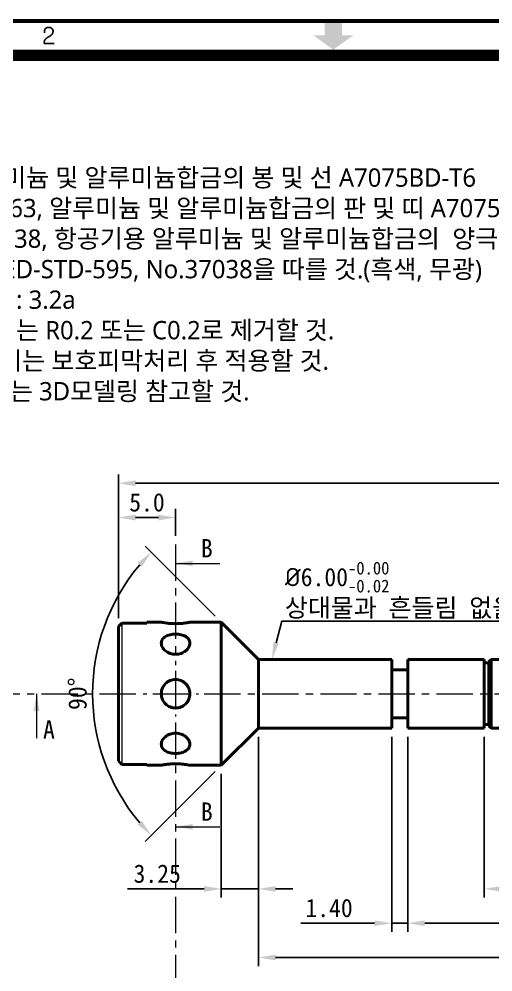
# Model space of a CAD drawing. Header units: millimetres. Extents: x 20 to 420, y 20 to 297.
# Drawn here: x 172.5 to 255.4, y 130.8 to 297.4 of the extents above; entities that cross this region are included whole.
import ezdxf
from ezdxf import colors
from ezdxf.entities.mleader import LeaderData, LeaderLine
from ezdxf.math import Vec2, Vec3

# ---------------------------------------------------------------- set-up
doc = ezdxf.new("R2010")
doc.units = ezdxf.units.MM
doc.linetypes.add('CENTERX2', pattern=[20.32, 12.7, -2.54, 2.54, -2.54])
doc.layers.get('0').update_dxf_attribs({"color": 6})
doc.layers.add('0 @ 1', color=6, linetype='Continuous')
for name, color, linetype, lineweight in [('2-text', 2, 'Continuous', 25), ('CENTER', 1, 'CENTERX2', 9), ('DIM', 2, 'Continuous', 9), ('HIDDEN', 253, 'Continuous', 13), ('OUTLINE', 3, 'Continuous', 40)]:
    doc.layers.add(name, color=color, linetype=linetype, lineweight=lineweight)
doc.styles.add('HSC', font='malgun.ttf')
doc.styles.get("Standard").update_dxf_attribs({"font": '', "height": 3.2})
doc.styles.get('Standard').set_extended_font_data('GulimChe')
doc.dimstyles.new('척도 2배 - (x.x)', dxfattribs={"dimtxt": 3.2, "dimasz": 3, "dimexe": 1.5, "dimexo": 1.5, "dimgap": 1, "dimtad": 1, "dimdec": 1, "dimlfac": 0.5, "dimzin": 0, "dimdsep": 46, "dimtxsty": 'Standard', "dimcen": 0, "dimclrd": 2, "dimclre": 2, "dimclrt": 2, "dimadec": 0, "dimazin": 0, "dimtfac": 0.75, "dimtdec": 1, "dimtmove": 0, "dimatfit": 0, "dimfxl": 1, "dimtfill": 1, "dimtolj": 1, "dimtzin": 0, "dimarcsym": 0})
doc.dimstyles.new('척도 2배 - (x.xx)', dxfattribs={"dimtxt": 3.2, "dimasz": 3, "dimexe": 1.5, "dimexo": 1.5, "dimgap": 1, "dimtad": 1, "dimlfac": 0.5, "dimzin": 0, "dimdsep": 46, "dimtxsty": 'Standard', "dimcen": 0, "dimclrd": 2, "dimclre": 2, "dimclrt": 2, "dimaunit": 1, "dimadec": 1, "dimazin": 0, "dimtfac": 0.75, "dimtmove": 0, "dimatfit": 0, "dimfxl": 1, "dimtfill": 1, "dimtolj": 1, "dimtzin": 0, "dimarcsym": 0})

# ---------------------------------------------------------------- blocks, each defined once
blk = doc.blocks.new('*D3')
at = {"layer": 'Defpoints', "color": 0, "ltscale": 0.5, "transparency": 16777216}
for p in [(207.91, 191.92), (186.61, 188.48), (214.41, 185.42), (214.41, 173.42), (207.91, 166.92)]:
    blk.add_point(p, dxfattribs=at)
at = {"layer": 'DIM', "color": 2, "lineweight": -2, "ltscale": 0.5, "transparency": 16777216}
for p, q in [((206.85, 192.98), (194.61, 205.23)), ((206.85, 165.86), (194.61, 153.62))]:
    blk.add_line(p, q, dxfattribs=at)
blk.add_arc((220.41, 179.42), 35, 139.9129, 220.0871, dxfattribs=at)
at = {"layer": 'DIM', "color": 2, "ltscale": 0.5, "transparency": 16777216}
for points in [[(193.27, 202.3), (194.01, 201.62), (195.67, 204.17)], [(194.01, 157.22), (193.27, 156.55), (195.67, 154.68)]]:
    blk.add_solid(points, dxfattribs=at)
at = {"layer": 'DIM', "color": 2, "ltscale": 0.5, "transparency": 16777216, "insert": (182.78, 179.42), "char_height": 3.2, "attachment_point": 5, "rotation": 90, "bg_fill": 3, "box_fill_scale": 1.1, "bg_fill_color": 256, "bg_fill_true_color": 13158600, "bg_fill_transparency": 0}
blk.add_mtext('\\A1;90°', dxfattribs=at)
blk = doc.blocks.new('A-3_규격도면_동인광학')
blk.add_hatch(color=256).paths.add_polyline_path([(209, 277), (206, 277), (206, 274.5), (204, 274.5), (207.5, 272), (211, 274.5), (209, 274.5)])
for p, q in [((156.98, 274.96), (156.98, 275.22)), ((157.84, 274.33), (157.74, 274.26)), ((158.18, 274.56), (157.84, 274.33)), ((158.26, 274.63), (158.18, 274.56)), ((156.9, 273.09), (158.65, 273.09))]:
    blk.add_line(p, q)
for points, const_width in [([(0, 0), (0, 277), (400, 277), (400, 0)], 0.7), ([(21, 6), (21, 271), (394, 271), (394, 6)], 2)]:
    blk.add_lwpolyline(points, close=True, dxfattribs=dict(const_width=const_width))
for centre, radius, start, end in [((157.65, 275.22), 0.675, 135.3614, 180), ((157.57, 275.31), 0.56, 116.1126, 135.3614), ((157.74, 274.95), 0.951, 75.511, 116.1126), ((157.84, 275.33), 0.566, 52.7857, 75.511), ((157.74, 275.19), 0.74, 352.4081, 52.7857), ((157.61, 275.21), 0.862, 318.1085, 352.4081), ((158.42, 273.05), 1.52, 161.3803, 178.4124), ((157.65, 273.31), 0.705, 132.8749, 161.3803), ((159.75, 271.05), 3.8, 121.9901, 132.8749)]:
    blk.add_arc(centre, radius, start, end)
blk = doc.blocks.new('*D4')
at = {"layer": 'Defpoints', "color": 0, "ltscale": 0.5, "transparency": 16777216}
for p in [(214.41, 173.42), (207.91, 166.92), (207.91, 145.32)]:
    blk.add_point(p, dxfattribs=at)
at = {"layer": 'DIM', "color": 2, "lineweight": -2, "ltscale": 0.5, "transparency": 16777216}
for p, q in [((214.41, 171.92), (214.41, 143.82)), ((207.91, 165.42), (207.91, 143.82)), ((204.91, 145.32), (191.5, 145.32)), ((214.41, 145.32), (207.91, 145.32)), ((217.41, 145.32), (220.41, 145.32))]:
    blk.add_line(p, q, dxfattribs=at)
at = {"layer": 'DIM', "color": 2, "ltscale": 0.5, "transparency": 16777216}
for points in [[(204.91, 145.82), (204.91, 144.82), (207.91, 145.32)], [(217.41, 145.82), (217.41, 144.82), (214.41, 145.32)]]:
    blk.add_solid(points, dxfattribs=at)
at = {"layer": 'DIM', "color": 2, "ltscale": 0.5, "transparency": 16777216, "insert": (196.7, 147.96), "char_height": 3.2, "attachment_point": 5, "bg_fill": 3, "box_fill_scale": 1.1, "bg_fill_color": 256, "bg_fill_true_color": 13158600, "bg_fill_transparency": 0}
blk.add_mtext('\\A1;3.25', dxfattribs=at)
blk = doc.blocks.new('*D5')
at = {"layer": 'Defpoints', "color": 0, "ltscale": 0.5, "transparency": 16777216}
for p in [(346.91, 175.02), (240.51, 173.42), (240.51, 139.32)]:
    blk.add_point(p, dxfattribs=at)
at = {"layer": 'DIM', "color": 2, "lineweight": -2, "ltscale": 0.5, "transparency": 16777216}
for p, q in [((346.91, 173.52), (346.91, 137.82)), ((240.51, 171.92), (240.51, 137.82)), ((343.91, 139.32), (243.51, 139.32))]:
    blk.add_line(p, q, dxfattribs=at)
at = {"layer": 'DIM', "color": 2, "ltscale": 0.5, "transparency": 16777216}
for points in [[(243.51, 139.82), (243.51, 138.82), (240.51, 139.32)], [(343.91, 139.82), (343.91, 138.82), (346.91, 139.32)]]:
    blk.add_solid(points, dxfattribs=at)
at = {"layer": 'DIM', "color": 2, "ltscale": 0.5, "transparency": 16777216, "insert": (293.71, 141.96), "char_height": 3.2, "attachment_point": 5, "bg_fill": 3, "box_fill_scale": 1.1, "bg_fill_color": 256, "bg_fill_true_color": 13158600, "bg_fill_transparency": 0}
blk.add_mtext('\\A1;53.20', dxfattribs=at)
blk = doc.blocks.new('*D9')
at = {"layer": 'Defpoints', "color": 0, "ltscale": 0.5, "transparency": 16777216}
for p in [(346.91, 216.22), (189.91, 191.15), (346.91, 183.82)]:
    blk.add_point(p, dxfattribs=at)
at = {"layer": 'DIM', "color": 2, "lineweight": -2, "ltscale": 0.5, "transparency": 16777216}
for p, q in [((189.91, 192.65), (189.91, 217.72)), ((346.91, 185.32), (346.91, 217.72)), ((192.91, 216.22), (343.91, 216.22))]:
    blk.add_line(p, q, dxfattribs=at)
at = {"layer": 'DIM', "color": 2, "ltscale": 0.5, "transparency": 16777216}
for points in [[(192.91, 216.72), (192.91, 215.72), (189.91, 216.22)], [(343.91, 216.72), (343.91, 215.72), (346.91, 216.22)]]:
    blk.add_solid(points, dxfattribs=at)
at = {"layer": 'DIM', "color": 2, "ltscale": 0.5, "transparency": 16777216, "insert": (268.41, 218.86), "char_height": 3.2, "attachment_point": 5, "bg_fill": 3, "box_fill_scale": 1.1, "bg_fill_color": 256, "bg_fill_true_color": 13158600, "bg_fill_transparency": 0}
blk.add_mtext('\\A1;78.50', dxfattribs=at)
blk = doc.blocks.new('*D11')
at = {"layer": 'Defpoints', "color": 0, "ltscale": 0.5, "transparency": 16777216}
for p in [(189.91, 210.22), (199.91, 205.51), (189.91, 191.15)]:
    blk.add_point(p, dxfattribs=at)
at = {"layer": 'DIM', "color": 2, "lineweight": -2, "ltscale": 0.5, "transparency": 16777216}
for p, q in [((189.91, 192.65), (189.91, 211.72)), ((199.91, 207.01), (199.91, 211.72)), ((196.91, 210.22), (192.91, 210.22))]:
    blk.add_line(p, q, dxfattribs=at)
at = {"layer": 'DIM', "color": 2, "ltscale": 0.5, "transparency": 16777216}
for points in [[(192.91, 210.72), (192.91, 209.72), (189.91, 210.22)], [(196.91, 210.72), (196.91, 209.72), (199.91, 210.22)]]:
    blk.add_solid(points, dxfattribs=at)
at = {"layer": 'DIM', "color": 2, "ltscale": 0.5, "transparency": 16777216, "insert": (194.91, 212.86), "char_height": 3.2, "attachment_point": 5, "bg_fill": 3, "box_fill_scale": 1.1, "bg_fill_color": 256, "bg_fill_true_color": 13158600, "bg_fill_transparency": 0}
blk.add_mtext('\\A1;5.0', dxfattribs=at)
blk = doc.blocks.new('*D24')
at = {"layer": 'Defpoints', "color": 0, "ltscale": 0.5, "transparency": 16777216}
for p in [(237.71, 173.42), (240.51, 173.42), (240.51, 139.32)]:
    blk.add_point(p, dxfattribs=at)
at = {"layer": 'DIM', "color": 2, "lineweight": -2, "ltscale": 0.5, "transparency": 16777216}
for p, q in [((237.71, 171.92), (237.71, 137.82)), ((240.51, 171.92), (240.51, 137.82)), ((234.71, 139.32), (221.81, 139.32)), ((240.51, 139.32), (237.71, 139.32)), ((243.51, 139.32), (246.51, 139.32))]:
    blk.add_line(p, q, dxfattribs=at)
at = {"layer": 'DIM', "color": 2, "ltscale": 0.5, "transparency": 16777216}
for points in [[(234.71, 139.82), (234.71, 138.82), (237.71, 139.32)], [(243.51, 139.82), (243.51, 138.82), (240.51, 139.32)]]:
    blk.add_solid(points, dxfattribs=at)
at = {"layer": 'DIM', "color": 2, "ltscale": 0.5, "transparency": 16777216, "insert": (226.76, 141.96), "char_height": 3.2, "attachment_point": 5, "bg_fill": 3, "box_fill_scale": 1.1, "bg_fill_color": 256, "bg_fill_true_color": 13158600, "bg_fill_transparency": 0}
blk.add_mtext('\\A1;1.40', dxfattribs=at)
blk = doc.blocks.new('*D25')
at = {"layer": 'Defpoints', "color": 0, "ltscale": 0.5, "transparency": 16777216}
for p in [(253.91, 173.42), (287.91, 173.42), (287.91, 145.32)]:
    blk.add_point(p, dxfattribs=at)
at = {"layer": 'DIM', "color": 2, "lineweight": -2, "ltscale": 0.5, "transparency": 16777216}
for p, q in [((253.91, 171.92), (253.91, 143.82)), ((287.91, 171.92), (287.91, 143.82)), ((256.91, 145.32), (284.91, 145.32))]:
    blk.add_line(p, q, dxfattribs=at)
at = {"layer": 'DIM', "color": 2, "ltscale": 0.5, "transparency": 16777216}
for points in [[(256.91, 145.82), (256.91, 144.82), (253.91, 145.32)], [(284.91, 145.82), (284.91, 144.82), (287.91, 145.32)]]:
    blk.add_solid(points, dxfattribs=at)
at = {"layer": 'DIM', "color": 2, "ltscale": 0.5, "transparency": 16777216, "insert": (270.91, 147.96), "char_height": 3.2, "attachment_point": 5, "bg_fill": 3, "box_fill_scale": 1.1, "bg_fill_color": 256, "bg_fill_true_color": 13158600, "bg_fill_transparency": 0}
blk.add_mtext('\\A1;17.00', dxfattribs=at)
blk = doc.blocks.new('*D30')
at = {"layer": 'Defpoints', "color": 0, "ltscale": 0.5, "transparency": 16777216}
for p in [(346.91, 175.02), (214.41, 173.42), (214.41, 133.32)]:
    blk.add_point(p, dxfattribs=at)
at = {"layer": 'DIM', "color": 2, "lineweight": -2, "ltscale": 0.5, "transparency": 16777216}
for p, q in [((346.91, 173.52), (346.91, 131.82)), ((214.41, 171.92), (214.41, 131.82)), ((343.91, 133.32), (217.41, 133.32))]:
    blk.add_line(p, q, dxfattribs=at)
at = {"layer": 'DIM', "color": 2, "ltscale": 0.5, "transparency": 16777216}
for points in [[(217.41, 133.82), (217.41, 132.82), (214.41, 133.32)], [(343.91, 133.82), (343.91, 132.82), (346.91, 133.32)]]:
    blk.add_solid(points, dxfattribs=at)
at = {"layer": 'DIM', "color": 2, "ltscale": 0.5, "transparency": 16777216, "insert": (280.66, 135.96), "char_height": 3.2, "attachment_point": 5, "bg_fill": 3, "box_fill_scale": 1.1, "bg_fill_color": 256, "bg_fill_true_color": 13158600, "bg_fill_transparency": 0}
blk.add_mtext('\\A1;66.25', dxfattribs=at)

msp = doc.modelspace()

# ---------------------------------------------------------------- linework, layer by layer
at = {"layer": 'DIM', "ltscale": 0.5}
msp.add_line((175.597, 179.424), (175.597, 171.66), dxfattribs=at)
msp.add_solid([(176.097, 176.424), (175.097, 176.424), (175.597, 179.424)], dxfattribs=at)

# ---------------------------------------------------------------- texts
at = {"layer": '2-text', "insert": (124.022, 280.247), "char_height": 3.2, "width": 217.61746, "attachment_point": 1, "style": 'HSC'}
msp.add_mtext('{\\H1.6875x;주 기\\P}1. 재질 : KS D 6763, 알루미늄 및 알루미늄합금의 봉 및 선 A7075BD-T6 \\P2. 대체가능재질 : KS D 6763, 알루미늄 및 알루미늄합금의 판 및 띠 A7075BE-T6\\P3. 보호피막처리 : KS W 1138, 항공기용 알루미늄 및 알루미늄합금의  양극처리피막 {\\fHCR Batang|b0|i0|c129|p2;Ⅲ}형, 2등급으로 할것.\\P                    - 피막색상 : FED-STD-595, No.37038을 따를 것.(흑색, 무광)\\P4. 규정치 않은 표면거칠기 : 3.2a\\P5. 덧살 및 날카로운 모서리는 R0.2 또는 C0.2로 제거할 것.\\P6. 모든 치수 및 표면 거칠기는 보호피막처리 후 적용할 것.\\P7. 표기되어있지 않은 치수는 3D모델링 참고할 것.', dxfattribs=at)
at = {"layer": 'DIM', "ltscale": 0.5, "insert": (177.763, 173.153), "char_height": 3.2, "attachment_point": 5}
msp.add_mtext('\\A1;A', dxfattribs=at)

# ---------------------------------------------------------------- dimensions: what is measured, and where the dimension line sits
at = {"layer": 'DIM', "ltscale": 0.5}
dim = msp.add_angular_dim_2l(base=(186.608, 188.482), line1=((214.413, 173.424), (207.913, 166.924)), line2=((207.913, 191.924), (214.413, 185.424)), dimstyle='척도 2배 - (x.x)', dxfattribs=at)
dim.commit()
dim.dimension.update_dxf_attribs({"geometry": '*D3', "text_midpoint": (182.78, 179.424)})

# ---------------------------------------------------------------- next in the draw order: linework, layer by layer
at = {"layer": 'CENTER', "ltscale": 0.5}
for p, q in [((166.312, 179.424), (194.913, 179.424)), ((195.913, 179.424), (203.913, 179.424)), ((204.913, 179.424), (337.762, 179.424))]:
    msp.add_line(p, q, dxfattribs=at)
at = {"layer": 'OUTLINE'}
msp.add_open_spline([(197.413, 179.424), (197.413, 179.755), (197.479, 180.08), (197.73, 180.685), (197.916, 180.962), (198.376, 181.422), (198.654, 181.608), (199.255, 181.857), (199.585, 181.923), (200.075, 181.924), (200.241, 181.907), (200.562, 181.843), (200.718, 181.796), (201.173, 181.608), (201.448, 181.424), (201.913, 180.959), (202.097, 180.684), (202.348, 180.08), (202.413, 179.751), (202.413, 179.098), (202.348, 178.768), (202.098, 178.166), (201.913, 177.888), (201.452, 177.427), (201.177, 177.242), (200.57, 176.989), (200.245, 176.924), (199.585, 176.923), (199.259, 176.989), (198.654, 177.239), (198.377, 177.425), (197.917, 177.884), (197.73, 178.162), (197.48, 178.764), (197.413, 179.092), (197.413, 179.424)], degree=3, knots=[0, 0, 0, 0, 0.0625, 0.0625, 0.125, 0.125, 0.1875, 0.1875, 0.25, 0.25, 0.28125, 0.28125, 0.3125, 0.3125, 0.375, 0.375, 0.4375, 0.4375, 0.5, 0.5, 0.5625, 0.5625, 0.625, 0.625, 0.6875, 0.6875, 0.75, 0.75, 0.8125, 0.8125, 0.875, 0.875, 0.9375, 0.9375, 1, 1, 1, 1], dxfattribs=at)
msp.add_open_spline([(190.513, 167.085), (190.313, 167.287), (190.113, 167.49), (189.913, 167.693)], degree=3, dxfattribs=at)

# ---------------------------------------------------------------- next in the draw order: block references
at = {"layer": '0 @ 1'}
msp.add_blockref('A-3_규격도면_동인광학', (20, 20), dxfattribs=at)

# ---------------------------------------------------------------- next in the draw order: dimensions: what is measured, and where the dimension line sits
at = {"layer": 'DIM', "ltscale": 0.5}
for base, p1, p2, picture, middle in [((346.913, 216.219), (189.913, 191.154), (346.913, 183.824), '*D9', (268.413, 218.86)), ((240.513, 139.321), (346.913, 175.024), (240.513, 173.424), '*D5', (293.713, 141.959)), ((207.913, 145.321), (214.413, 173.424), (207.913, 166.924), '*D4', (196.705, 147.959))]:
    dim = msp.add_linear_dim(base=base, p1=p1, p2=p2, dimstyle='척도 2배 - (x.xx)', dxfattribs=at)
    dim.commit()
    dim.dimension.update_dxf_attribs({"geometry": picture, "text_midpoint": middle})

# ---------------------------------------------------------------- next in the draw order: linework, layer by layer
at = {"layer": 'CENTER', "ltscale": 0.5}
for p, q in [((199.913, 183.424), (199.913, 175.424)), ((199.913, 174.424), (199.913, 86.93))]:
    msp.add_line(p, q, dxfattribs=at)
at = {"layer": 'DIM', "ltscale": 0.5}
msp.add_line((199.913, 156.169), (207.677, 156.169), dxfattribs=at)
msp.add_solid([(202.913, 156.669), (202.913, 155.669), (199.913, 156.169)], dxfattribs=at)
at = {"layer": 'OUTLINE'}
for p, q in [((207.913, 191.924), (202.405, 191.924)), ((214.413, 185.424), (207.913, 191.924)), ((207.913, 179.424), (207.913, 191.924)), ((237.713, 185.424), (214.413, 185.424)), ((214.413, 179.424), (214.413, 185.424)), ((237.713, 173.424), (237.713, 185.424)), ((253.913, 185.424), (240.513, 185.424)), ((240.513, 185.424), (240.513, 179.424)), ((253.913, 173.424), (253.913, 185.424)), ((255.113, 185.424), (254.713, 185.024)), ((254.713, 179.424), (254.713, 185.024)), ((286.713, 185.424), (255.113, 185.424)), ((255.113, 185.424), (255.113, 173.424)), ((240.513, 183.624), (237.713, 183.624)), ((254.713, 184.824), (253.913, 184.824)), ((207.913, 166.924), (207.913, 179.424)), ((214.413, 173.424), (214.413, 179.424)), ((240.513, 179.424), (240.513, 173.424)), ((254.713, 173.824), (254.713, 179.424)), ((237.713, 175.224), (240.513, 175.224)), ((207.913, 166.924), (214.413, 173.424)), ((214.413, 173.424), (237.713, 173.424)), ((240.513, 173.424), (253.913, 173.424)), ((253.913, 174.024), (254.713, 174.024)), ((254.713, 173.824), (255.113, 173.424)), ((255.113, 173.424), (286.713, 173.424)), ((194.913, 167.085), (190.513, 167.085)), ((194.913, 167.085), (194.913, 166.924)), ((194.913, 166.924), (197.421, 166.924)), ((202.383, 166.924), (207.913, 166.924))]:
    msp.add_line(p, q, dxfattribs=at)
for points, knots in [([(199.913, 186.316), (199.582, 186.316), (199.257, 186.372), (198.652, 186.583), (198.375, 186.738), (197.915, 187.11), (197.729, 187.33), (197.48, 187.787), (197.414, 188.03), (197.413, 188.377), (197.43, 188.492), (197.494, 188.71), (197.541, 188.814), (197.729, 189.111), (197.913, 189.282), (198.378, 189.564), (198.653, 189.671), (199.257, 189.815), (199.586, 189.852), (200.239, 189.852), (200.569, 189.815), (201.171, 189.672), (201.449, 189.564), (201.91, 189.285), (202.095, 189.113), (202.348, 188.717), (202.413, 188.497), (202.414, 188.03), (202.348, 187.79), (202.098, 187.33), (201.912, 187.11), (201.453, 186.739), (201.175, 186.583), (200.573, 186.373), (200.245, 186.316), (199.913, 186.316)], [0, 0, 0, 0, 0.0625, 0.0625, 0.125, 0.125, 0.1875, 0.1875, 0.25, 0.25, 0.28125, 0.28125, 0.3125, 0.3125, 0.375, 0.375, 0.4375, 0.4375, 0.5, 0.5, 0.5625, 0.5625, 0.625, 0.625, 0.6875, 0.6875, 0.75, 0.75, 0.8125, 0.8125, 0.875, 0.875, 0.9375, 0.9375, 1, 1, 1, 1]), ([(199.913, 172.531), (200.245, 172.531), (200.569, 172.475), (201.175, 172.264), (201.451, 172.109), (201.911, 171.738), (202.097, 171.518), (202.347, 171.06), (202.413, 170.817), (202.413, 170.47), (202.397, 170.355), (202.333, 170.137), (202.286, 170.033), (202.097, 169.736), (201.914, 169.565), (201.449, 169.283), (201.174, 169.176), (200.57, 169.032), (200.241, 168.996), (199.588, 168.995), (199.258, 169.032), (198.656, 169.175), (198.378, 169.283), (197.916, 169.562), (197.731, 169.734), (197.479, 170.13), (197.414, 170.35), (197.413, 170.817), (197.479, 171.057), (197.729, 171.517), (197.915, 171.737), (198.374, 172.108), (198.652, 172.264), (199.253, 172.474), (199.582, 172.531), (199.913, 172.531)], [0, 0, 0, 0, 0.0625, 0.0625, 0.125, 0.125, 0.1875, 0.1875, 0.25, 0.25, 0.28125, 0.28125, 0.3125, 0.3125, 0.375, 0.375, 0.4375, 0.4375, 0.5, 0.5, 0.5625, 0.5625, 0.625, 0.625, 0.6875, 0.6875, 0.75, 0.75, 0.8125, 0.8125, 0.875, 0.875, 0.9375, 0.9375, 1, 1, 1, 1]), ([(197.544, 166.949), (197.486, 166.938), (197.357, 166.913), (197.495, 166.94), (197.876, 167.011), (198.492, 167.1), (199.208, 167.165), (199.702, 167.173), (199.913, 167.176)], [0, 0, 0, 0, 0.1480948, 0.3255683, 0.5026678, 0.6826448, 0.8644692, 1, 1, 1, 1]), ([(199.913, 167.176), (200.191, 167.17), (200.747, 167.159), (201.491, 167.08), (202.054, 166.994), (202.38, 166.93), (202.382, 166.93), (202.383, 166.93)], [0, 0, 0, 0, 0.2119022, 0.4237007, 0.6381807, 0.8544924, 1, 1, 1, 1])]:
    msp.add_open_spline(points, degree=3, knots=knots, dxfattribs=at)

# ---------------------------------------------------------------- next in the draw order: texts
at = {"layer": 'DIM', "ltscale": 0.5, "char_height": 3.2, "attachment_point": 5}
for insert in [(205.374, 204.861), (205.374, 158.819)]:
    msp.add_mtext('\\A1;B', dxfattribs=dict(at, insert=insert))

# ---------------------------------------------------------------- next in the draw order: dimensions: what is measured, and where the dimension line sits
at = {"layer": 'DIM', "ltscale": 0.5}
dim = msp.add_linear_dim(base=(189.913, 210.219), p1=(199.913, 205.509), p2=(189.913, 191.154), dimstyle='척도 2배 - (x.x)', dxfattribs=at)
dim.commit()
dim.dimension.update_dxf_attribs({"geometry": '*D11', "text_midpoint": (194.913, 212.858)})

# ---------------------------------------------------------------- next in the draw order: leaders
ml = msp.add_multileader_mtext('Standard', dxfattribs=at)
ml.set_content('\\A1;{\\fISOCPEUR|b0|i0|c0|p34;%%C}6.00{\\H0.7x;\\S-0.00^ -0.02;}\\P상대물과 흔들림 없을 것.', color=256)
ml.set_leader_properties()
ml.build(insert=Vec2(0, 0))
ml.multileader.update_dxf_attribs({"text_left_attachment_type": 5, "text_right_attachment_type": 5, "dogleg_length": 0.36, "arrow_head_size": 3})
ctx = ml.context
ctx.base_point, ctx.char_height, ctx.arrow_head_size, ctx.landing_gap_size, ctx.plane_origin = Vec3(218.944, 192.119), 3.2, 3, 0.09, Vec3(324.92, 187.671)
ctx.left_attachment, ctx.right_attachment = 5, 5
notes = []
notes.append((ctx, [(1, (1, 1, 0), (218.494, 192.119), (1, 0), 0.45, [(0, [(216.753, 185.424)], 0, [])])]))
ctx.mtext.insert, ctx.mtext.flow_direction = Vec3(219.034, 202.508), 5
for ctx, leaders in notes:
    for number, flags, end, landing, length, lines in leaders:
        leader = LeaderData()
        leader.index, (leader.has_last_leader_line, leader.has_dogleg_vector, leader.attachment_direction) = number, flags
        leader.last_leader_point, leader.dogleg_vector, leader.dogleg_length = Vec3(end), Vec3(landing), length
        for number, points, colour, breaks in lines:
            line = LeaderLine()
            line.index, line.vertices, line.color, line.breaks = number, Vec3.list(points), colors.encode_raw_color(colour), breaks
            leader.lines.append(line)
        ctx.leaders.append(leader)

# ---------------------------------------------------------------- next in the draw order: linework, layer by layer
at = {"layer": 'CENTER', "ltscale": 0.5}
msp.add_line((199.913, 205.509), (199.913, 184.424), dxfattribs=at)
at = {"layer": 'DIM', "ltscale": 0.5}
msp.add_line((199.913, 202.212), (207.677, 202.212), dxfattribs=at)
msp.add_solid([(202.913, 202.712), (202.913, 201.712), (199.913, 202.212)], dxfattribs=at)
at = {"layer": 'HIDDEN'}
msp.add_line((190.513, 191.763), (190.513, 167.085), dxfattribs=at)
at = {"layer": 'OUTLINE'}
for p, q in [((190.513, 191.763), (194.913, 191.763)), ((197.444, 191.924), (194.913, 191.924)), ((194.913, 191.924), (194.913, 191.763)), ((189.913, 167.693), (189.913, 191.154))]:
    msp.add_line(p, q, dxfattribs=at)
msp.add_open_spline([(189.913, 191.154), (190.113, 191.357), (190.313, 191.56), (190.513, 191.763)], degree=3, dxfattribs=at)
for points, knots in [([(199.913, 191.671), (199.636, 191.677), (199.08, 191.688), (198.336, 191.767), (197.773, 191.854), (197.446, 191.917), (197.445, 191.917), (197.444, 191.918)], [0, 0, 0, 0, 0.2119022, 0.4237007, 0.6381807, 0.8544924, 1, 1, 1, 1]), ([(202.283, 191.898), (202.341, 191.91), (202.469, 191.935), (202.332, 191.907), (201.951, 191.836), (201.335, 191.747), (200.619, 191.682), (200.124, 191.674), (199.913, 191.671)], [0, 0, 0, 0, 0.1480948, 0.3255683, 0.5026678, 0.6826448, 0.8644692, 1, 1, 1, 1])]:
    msp.add_open_spline(points, degree=3, knots=knots, dxfattribs=at)

# ---------------------------------------------------------------- next in the draw order: dimensions: what is measured, and where the dimension line sits
at = {"layer": 'DIM', "ltscale": 0.5}
dim = msp.add_linear_dim(base=(240.513, 139.321), p1=(237.713, 173.424), p2=(240.513, 173.424), dimstyle='척도 2배 - (x.xx)', dxfattribs=at)
dim.commit()
dim.dimension.update_dxf_attribs({"geometry": '*D24', "text_midpoint": (226.762, 139.321), "dimtype": 160})
dim = msp.add_linear_dim(base=(287.913, 145.321), p1=(253.913, 173.424), p2=(287.913, 173.424), dimstyle='척도 2배 - (x.xx)', dxfattribs=at)
dim.commit()
dim.dimension.update_dxf_attribs({"geometry": '*D25', "text_midpoint": (270.913, 147.963)})

# ---------------------------------------------------------------- next in the draw order: dimensions: what is measured, and where the dimension line sits
dim = msp.add_linear_dim(base=(214.413, 133.321), p1=(346.913, 175.024), p2=(214.413, 173.424), dimstyle='척도 2배 - (x.xx)', dxfattribs=at)
dim.commit()
dim.dimension.update_dxf_attribs({"geometry": '*D30', "text_midpoint": (280.663, 135.959)})

doc.saveas('drawing.dxf')
